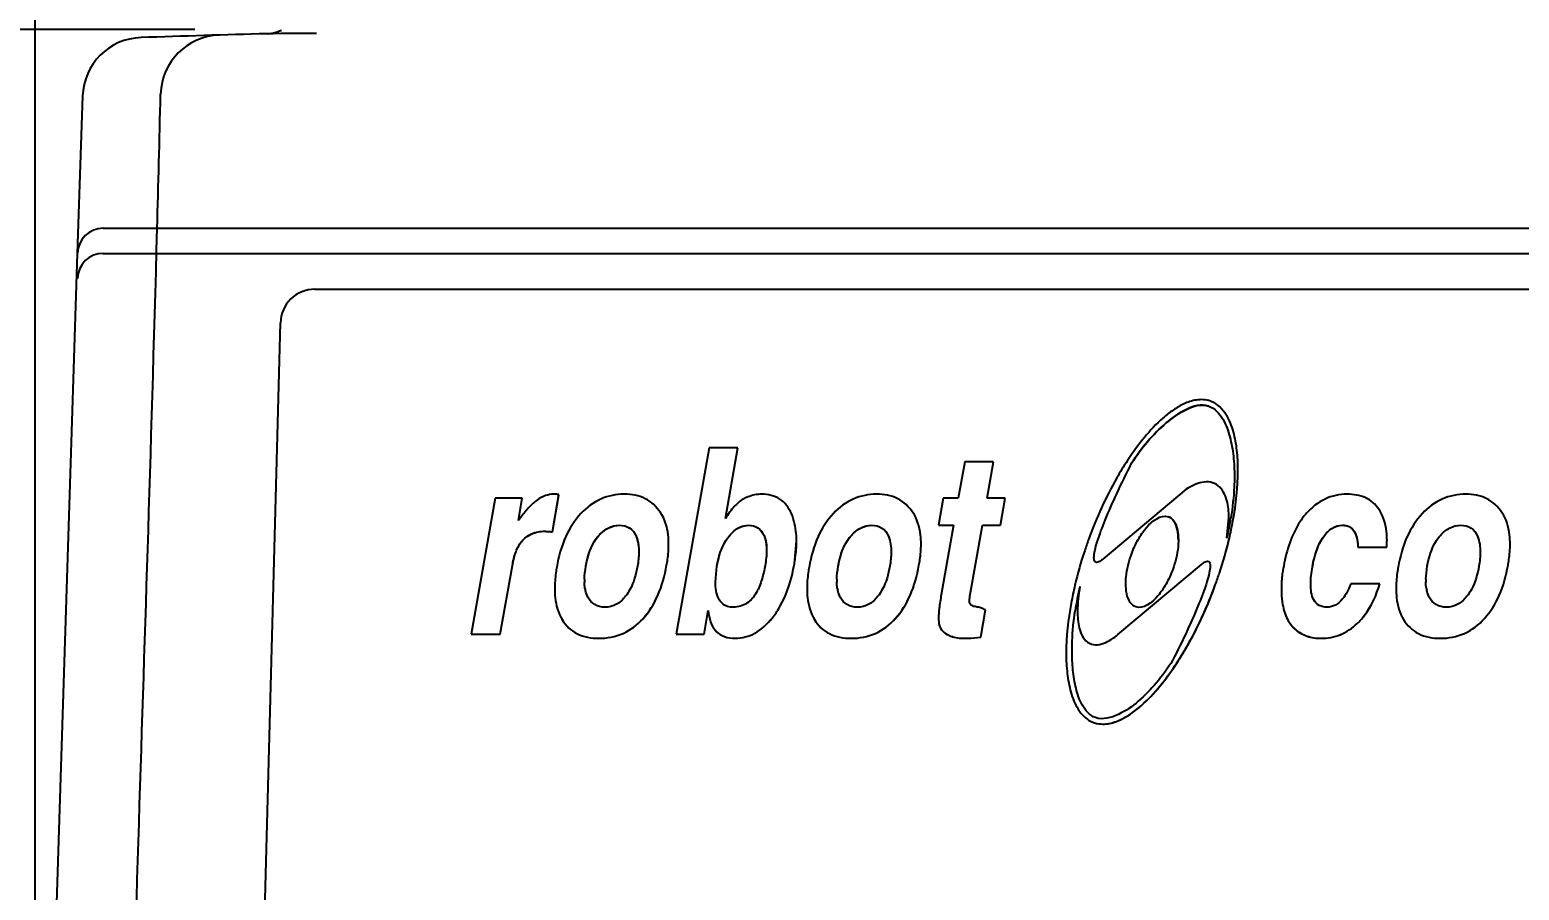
# Model space of a CAD drawing. Extents: x 230 to 4050, y 0 to 2754.
# Drawn here: x 1390.7 to 1563.2, y 1094 to 1193.6 of the extents above; entities that cross this region are included whole.
import ezdxf

# ---------------------------------------------------------------- set-up
doc = ezdxf.new("R2010")
doc.units = 0
doc.header["$LTSCALE"] = 2
doc.layers.get('0').update_dxf_attribs({"linetype": 'CONTINUOUS'})
doc.layers.get('DEFPOINTS').update_dxf_attribs({"linetype": 'CONTINUOUS'})
doc.layers.add('SUNPOU', color=7, linetype='CONTINUOUS')
doc.styles.get("Standard").update_dxf_attribs({"font": 'romans.shx', "bigfont": 'extfont.shx'})
doc.dimstyles.get("Standard").update_dxf_attribs({"dimscale": 10, "dimtxt": 2, "dimasz": 3, "dimexe": 1, "dimexo": 1, "dimgap": 0.6, "dimtad": 3, "dimdec": 0, "dimzin": 0, "dimdsep": 46, "dimtxsty": 'STANDARD', "dimblk1": 'OPEN', "dimblk2": 'OPEN', "dimsah": 1, "dimcen": 1.5, "dimadec": 0, "dimazin": 0, "dimtfac": 1, "dimtdec": 0, "dimtmove": 0, "dimatfit": 0, "dimldrblk": 'DOTSMALL', "dimfxl": 1, "dimtvp": 1, "dimtolj": 1, "dimtzin": 0, "dimarcsym": 0})

# ---------------------------------------------------------------- blocks, each defined once
blk = doc.blocks.new('_OPEN')
at = {"color": 0, "linetype": 'ByBlock'}
for p, q in [((-1, 0.1667), (0, 0)), ((0, 0), (-1, -0.1667)), ((0, 0), (-1, 0))]:
    blk.add_line(p, q, dxfattribs=at)
blk = doc.blocks.new('*D6')
at = {"layer": 'DEFPOINTS', "color": 0}
for p in [(1254.2, 1193.66), (1419.78, 1193.66), (1399.08, 824.16)]:
    blk.add_point(p, dxfattribs=at)
at = {"layer": 'SUNPOU', "color": 0, "lineweight": -2}
for p, q in [((1409.78, 1193.66), (1244.2, 1193.66)), ((1254.2, 854.16), (1254.2, 1163.66)), ((1389.08, 824.16), (1244.2, 824.16))]:
    blk.add_line(p, q, dxfattribs=at)
at = {"layer": 'SUNPOU', "color": 0, "lineweight": -2, "xscale": 30, "yscale": 30, "zscale": 30}
for p, rotation in [((1254.2, 1193.66), 90), ((1254.2, 824.16), 270)]:
    blk.add_blockref('_OPEN', p, dxfattribs=dict(at, rotation=rotation))
at = {"layer": 'SUNPOU', "color": 0, "insert": (1238.2, 1008.91), "char_height": 20, "attachment_point": 5, "rotation": 90}
blk.add_mtext('\\A1;370', dxfattribs=at)
blk = doc.blocks.new('_DotSmall')
at = {"color": 0, "linetype": 'ByBlock', "const_width": 0.5}
blk.add_lwpolyline([(-0.0625, 0, 1), (0.0625, 0, 1)], format="xyb", close=True, dxfattribs=at)
blk = doc.blocks.new('*D8')
at = {"layer": 'DEFPOINTS', "color": 0}
for p in [(1811.06, 1802.41), (1811.06, 1598.11), (1391.29, 1014.16)]:
    blk.add_point(p, dxfattribs=at)
at = {"layer": 'SUNPOU', "color": 0, "linetype": 'ByBlock', "lineweight": -2}
for p, q in [((1391.29, 1024.16), (1391.29, 1812.41)), ((1811.06, 1608.11), (1811.06, 1812.41)), ((1421.29, 1802.41), (1781.06, 1802.41))]:
    blk.add_line(p, q, dxfattribs=at)
at = {"layer": 'SUNPOU', "color": 0, "lineweight": -2, "xscale": 30, "yscale": 30, "zscale": 30, "rotation": 180}
blk.add_blockref('_OPEN', (1391.29, 1802.41), dxfattribs=at)
at = {"layer": 'SUNPOU', "color": 0, "lineweight": -2, "xscale": 30, "yscale": 30, "zscale": 30}
blk.add_blockref('_OPEN', (1811.06, 1802.41), dxfattribs=at)
at = {"layer": 'SUNPOU', "color": 0, "insert": (1601.17, 1818.41), "char_height": 20, "attachment_point": 5}
blk.add_mtext('\\A1;420', dxfattribs=at)
blk = doc.blocks.new('*D16')
at = {"layer": 'DEFPOINTS', "color": 0}
for p in [(1761.29, 1752.41), (1761.29, 1075.36), (1391.29, 1014.16)]:
    blk.add_point(p, dxfattribs=at)
at = {"layer": 'SUNPOU', "color": 0, "linetype": 'ByBlock', "lineweight": -2}
for p, q in [((1391.29, 1024.16), (1391.29, 1762.41)), ((1761.29, 1085.36), (1761.29, 1762.41)), ((1421.29, 1752.41), (1731.29, 1752.41))]:
    blk.add_line(p, q, dxfattribs=at)
at = {"layer": 'SUNPOU', "color": 0, "lineweight": -2, "xscale": 30, "yscale": 30, "zscale": 30, "rotation": 180}
blk.add_blockref('_OPEN', (1391.29, 1752.41), dxfattribs=at)
at = {"layer": 'SUNPOU', "color": 0, "lineweight": -2, "xscale": 30, "yscale": 30, "zscale": 30}
blk.add_blockref('_OPEN', (1761.29, 1752.41), dxfattribs=at)
at = {"layer": 'SUNPOU', "color": 0, "insert": (1576.29, 1768.41), "char_height": 20, "attachment_point": 5}
blk.add_mtext('\\A1;370', dxfattribs=at)
blk = doc.blocks.new('*D18')
at = {"layer": 'DEFPOINTS', "color": 0}
for p in [(1523.58, 1499.66), (1204.2, 824.16), (1399.08, 824.16)]:
    blk.add_point(p, dxfattribs=at)
at = {"layer": 'SUNPOU', "color": 0, "linetype": 'ByBlock', "lineweight": -2}
for p, q in [((1513.58, 1499.66), (1194.2, 1499.66)), ((1204.2, 1469.66), (1204.2, 854.16)), ((1389.08, 824.16), (1194.2, 824.16))]:
    blk.add_line(p, q, dxfattribs=at)
at = {"layer": 'SUNPOU', "color": 0, "lineweight": -2, "xscale": 30, "yscale": 30, "zscale": 30}
for p, rotation in [((1204.2, 1499.66), 90), ((1204.2, 824.16), 270)]:
    blk.add_blockref('_OPEN', p, dxfattribs=dict(at, rotation=rotation))
at = {"layer": 'SUNPOU', "color": 0, "insert": (1188.2, 1161.91), "char_height": 20, "attachment_point": 5, "rotation": 90}
blk.add_mtext('\\A1;676', dxfattribs=at)

msp = doc.modelspace()

# ---------------------------------------------------------------- linework, layer by layer
at = {"color": 2}
for p, q in [((1418.14, 1193.18), (1418.16, 1193.18)), ((1418.78, 1193.18), (1418.14, 1193.18)), ((1418.85, 1193.18), (1418.78, 1193.18)), ((1419.78, 1193.19), (1418.85, 1193.18)), ((1420.69, 1193.19), (1419.78, 1193.19)), ((1422.96, 1193.19), (1420.69, 1193.19)), ((1423.86, 1193.2), (1422.96, 1193.19)), ((1396.17, 1167.75), (1396.78, 1185.98)), ((1399.17, 1170.66), (1646.74, 1170.66)), ((1391.29, 1014.16), (1396.17, 1167.75)), ((1399.17, 1167.75), (1646.74, 1167.75)), ((1423.69, 1163.6), (1623.46, 1163.6)), ((1416.18, 1027.27), (1419.69, 1159.71)), ((1527.23, 1150.06), (1527.23, 1150.06)), ((1469.34, 1145.23), (1465.53, 1123.64)), ((1472.69, 1145.23), (1469.34, 1145.23)), ((1471.25, 1137.05), (1472.69, 1145.23)), ((1472.69, 1145.23), (1472.69, 1145.23)), ((1498.96, 1143.63), (1498.21, 1139.4)), ((1502.31, 1143.63), (1498.96, 1143.63)), ((1501.57, 1139.4), (1502.31, 1143.63)), ((1502.31, 1143.63), (1502.31, 1143.63)), ((1518.29, 1143.44), (1518.29, 1143.44)), ((1530.61, 1142.64), (1530.61, 1142.65)), ((1444.58, 1139.4), (1441.8, 1123.64)), ((1447.71, 1139.4), (1444.58, 1139.4)), ((1447.25, 1136.8), (1447.71, 1139.4)), ((1447.71, 1139.39), (1447.71, 1139.4)), ((1451.19, 1135.51), (1451.95, 1139.82)), ((1451.19, 1135.51), (1451.94, 1139.76)), ((1451.95, 1139.82), (1451.95, 1139.82)), ((1496.46, 1139.4), (1495.91, 1136.26)), ((1498.21, 1139.4), (1496.46, 1139.4)), ((1503.65, 1139.4), (1501.57, 1139.4)), ((1503.1, 1136.26), (1503.65, 1139.4)), ((1503.1, 1136.26), (1503.65, 1139.39)), ((1503.65, 1139.39), (1503.65, 1139.4)), ((1524.61, 1140.43), (1514.96, 1132.34)), ((1447.58, 1137.24), (1447.25, 1136.8)), ((1522.56, 1137.24), (1522.56, 1137.24)), ((1529.33, 1134.78), (1529.56, 1137.17)), ((1529.55, 1137.17), (1529.55, 1137.17)), ((1450.31, 1135.57), (1450.31, 1135.57)), ((1451.19, 1135.51), (1451.19, 1135.51)), ((1458.97, 1136.27), (1458.97, 1136.27)), ((1472.01, 1135.39), (1472.01, 1135.39)), ((1473.94, 1136.27), (1473.94, 1136.27)), ((1488.21, 1136.27), (1488.21, 1136.27)), ((1495.91, 1136.26), (1497.66, 1136.26)), ((1495.91, 1136.26), (1495.91, 1136.26)), ((1497.66, 1136.26), (1496.24, 1128.21)), ((1499.6, 1128.24), (1501.01, 1136.26)), ((1499.6, 1128.24), (1501.01, 1136.26)), ((1501.01, 1136.26), (1503.1, 1136.26)), ((1501.01, 1136.26), (1503.1, 1136.26)), ((1501.01, 1136.26), (1501.01, 1136.26)), ((1503.1, 1136.26), (1503.1, 1136.26)), ((1542.72, 1136.27), (1542.72, 1136.27)), ((1556.45, 1136.27), (1556.45, 1136.27)), ((1447.61, 1134.36), (1447.61, 1134.37)), ((1456.59, 1135.1), (1456.59, 1135.1)), ((1460.88, 1135), (1460.88, 1135)), ((1464.66, 1134.09), (1464.66, 1134.09)), ((1475.71, 1135.07), (1475.71, 1135.07)), ((1479.23, 1131.79), (1479.48, 1134.41)), ((1479.48, 1134.41), (1479.48, 1134.41)), ((1485.83, 1135.1), (1485.83, 1135.1)), ((1490.12, 1135), (1490.12, 1135)), ((1493.9, 1134.09), (1493.9, 1134.09)), ((1529.33, 1134.78), (1529.33, 1134.78)), ((1540.55, 1134.97), (1540.55, 1134.97)), ((1544.5, 1133.74), (1547.86, 1133.74)), ((1544.5, 1133.73), (1544.5, 1133.74)), ((1544.5, 1133.73), (1547.86, 1133.73)), ((1547.86, 1133.74), (1547.87, 1134.46)), ((1547.86, 1133.73), (1547.86, 1133.74)), ((1547.88, 1134.46), (1547.88, 1134.46)), ((1554.07, 1135.1), (1554.07, 1135.1)), ((1558.36, 1135), (1558.36, 1135)), ((1562.14, 1134.09), (1562.14, 1134.09)), ((1518.27, 1132.9), (1518.27, 1132.9)), ((1445.15, 1123.64), (1446.56, 1131.6)), ((1445.15, 1123.64), (1446.56, 1131.59)), ((1446.56, 1131.59), (1446.56, 1131.6)), ((1455.07, 1131.54), (1455.07, 1131.54)), ((1464.43, 1131.64), (1464.43, 1131.64)), ((1470.07, 1129.67), (1470.25, 1131.52)), ((1470.25, 1131.52), (1470.25, 1131.52)), ((1479.23, 1131.79), (1479.23, 1131.79)), ((1484.31, 1131.54), (1484.31, 1131.54)), ((1493.66, 1131.64), (1493.66, 1131.64)), ((1516.71, 1123.63), (1526.37, 1131.73)), ((1516.71, 1123.63), (1526.37, 1131.72)), ((1526.37, 1131.72), (1526.37, 1131.73)), ((1539.24, 1131.45), (1539.24, 1131.45)), ((1552.55, 1131.54), (1552.55, 1131.54)), ((1561.9, 1131.64), (1561.9, 1131.64)), ((1451.46, 1128.92), (1451.46, 1128.92)), ((1480.69, 1128.92), (1480.69, 1128.92)), ((1512.3, 1129.17), (1512.3, 1129.17)), ((1527.99, 1129.36), (1527.99, 1129.36)), ((1535.64, 1128.92), (1535.64, 1128.92)), ((1547.04, 1129.49), (1543.68, 1129.49)), ((1547.04, 1129.48), (1547.04, 1129.49)), ((1548.93, 1128.92), (1548.93, 1128.92)), ((1499.6, 1128.24), (1499.6, 1128.24)), ((1535.79, 1127.08), (1535.79, 1127.08)), ((1452.32, 1125.33), (1452.32, 1125.34)), ((1461.69, 1125.45), (1461.69, 1125.46)), ((1468.77, 1123.64), (1469.25, 1126.38)), ((1468.77, 1123.64), (1469.25, 1126.38)), ((1469.25, 1126.38), (1469.25, 1126.38)), ((1476.64, 1125.51), (1476.64, 1125.52)), ((1481.56, 1125.33), (1481.56, 1125.34)), ((1490.92, 1125.45), (1490.92, 1125.46)), ((1495.92, 1125.48), (1495.96, 1124.93)), ((1495.92, 1125.48), (1495.92, 1125.48)), ((1500.82, 1123.32), (1501.37, 1126.47)), ((1500.82, 1123.31), (1501.37, 1126.46)), ((1501.37, 1126.46), (1501.37, 1126.47)), ((1512.03, 1126.32), (1512.03, 1126.31)), ((1549.8, 1125.33), (1549.8, 1125.34)), ((1559.16, 1125.45), (1559.16, 1125.46)), ((1441.8, 1123.64), (1441.8, 1123.64)), ((1441.8, 1123.64), (1445.15, 1123.64)), ((1441.8, 1123.64), (1445.15, 1123.64)), ((1445.15, 1123.64), (1445.15, 1123.64)), ((1465.53, 1123.64), (1468.77, 1123.64)), ((1465.53, 1123.64), (1468.77, 1123.64)), ((1465.53, 1123.64), (1465.53, 1123.64)), ((1468.77, 1123.64), (1468.77, 1123.64)), ((1495.96, 1124.92), (1495.96, 1124.93)), ((1496.93, 1123.62), (1496.93, 1123.62)), ((1500.82, 1123.31), (1500.82, 1123.32)), ((1516.71, 1123.63), (1516.71, 1123.63)), ((1537.3, 1124.16), (1537.3, 1124.17)), ((1544.42, 1124.88), (1544.42, 1124.88)), ((1456.57, 1123.18), (1456.57, 1123.18)), ((1472.38, 1123.18), (1472.38, 1123.18)), ((1485.8, 1123.18), (1485.8, 1123.18)), ((1498.88, 1123.18), (1498.88, 1123.18)), ((1540.24, 1123.18), (1540.24, 1123.18)), ((1554.04, 1123.18), (1554.04, 1123.18)), ((1510.72, 1121.41), (1510.72, 1121.41)), ((1513.89, 1113.43), (1513.89, 1113.43))]:
    msp.add_line(p, q, dxfattribs=at)
msp.add_lwpolyline([(1418.89, 1193.27), (1419.44, 1193.44), (1419.81, 1193.61)], dxfattribs=at)
for centre, radius, start, end in [((1403.77, 1185.74), 7, 91.8525, 178.0855), ((1513.75, -2214.55), 3409.07, 91.60712, 91.8525), ((1412.81, 1186.02), 7, 91.7003, 178.5963), ((1418.02, 1197.2), 4.02, 271.6551, 286.6648), ((1418.03, 1197.18), 4, 286.6977, 289.452), ((1418.02, 1197.19), 4.01, 289.4569, 296.4711), ((1399.17, 1167.66), 3, 90, 178.2), ((1399.17, 1164.75), 3, 90, 178.2), ((1423.69, 1159.6), 4, 89.9864, 178.4853), ((1526.37, 1147.69), 3.12, 68.3882, 70.0132), ((1497.49, 1142.39), 32.74, 346.5597, 350.7319), ((1462.42, 1129.81), 7.52, 178.4448, 179.9237), ((1461.66, 1129.81), 6.75, 179.9289, 180.9536), ((1458.89, 1129.6), 3.98, 189.4201, 192.8074), ((1491.66, 1129.81), 7.52, 178.4448, 179.9237), ((1490.89, 1129.81), 6.75, 179.9289, 180.9536), ((1488.13, 1129.6), 3.98, 189.42, 192.8074), ((1545.81, 1121.16), 34.45, 166.5502, 171.3239), ((1559.9, 1129.81), 7.52, 178.4448, 179.9237), ((1559.13, 1129.81), 6.75, 179.9289, 180.9536), ((1556.37, 1129.6), 3.98, 189.42, 192.8074), ((1514.96, 1116.37), 3.12, 248.4492, 250.0129)]:
    msp.add_arc(centre, radius, start, end, dxfattribs=at)
for points, knots in [([(1401.08, 1014.16), (1402.52, 1088.01), (1403.96, 1116.06), (1405.41, 1170.66), (1405.54, 1175.64), (1405.68, 1180.81), (1405.81, 1186.2)], [0, 0, 0, 0, 1, 1, 1, 1.091109, 1.091109, 1.091109, 1.091109]), ([(1527.44, 1150.63), (1526.91, 1150.82), (1525.81, 1150.88), (1524.35, 1150.37), (1523.07, 1149.62), (1521.49, 1148.36), (1519.67, 1146.42), (1518.41, 1144.68), (1517.81, 1143.76)], [0, 0, 0, 0, 0.133674, 0.250771, 0.367255, 0.486372, 0.73528, 1, 1, 1, 1]), ([(1518.29, 1143.44), (1519.39, 1145.17), (1521.36, 1147.52), (1524.42, 1149.74), (1526.39, 1150.37), (1527.23, 1150.06)], [0, 0, 0, 0, 0.531053, 0.767933, 1, 1, 1, 1]), ([(1527.23, 1150.06), (1526.39, 1150.37), (1524.42, 1149.74), (1521.36, 1147.52), (1519.39, 1145.17), (1518.29, 1143.44)], [0, 0, 0, 0, 0.232067, 0.468947, 1, 1, 1, 1]), ([(1527.23, 1150.06), (1527.94, 1149.81), (1529.01, 1148.58), (1529.74, 1146.48), (1530.13, 1144.23), (1530.2, 1142.68), (1530.2, 1141.89)], [0, 0, 0, 0, 0.249819, 0.488471, 0.737791, 1, 1, 1, 1]), ([(1530.61, 1142.65), (1530.61, 1143.41), (1530.55, 1144.91), (1530.16, 1147.09), (1529.37, 1149.17), (1528.24, 1150.31), (1527.52, 1150.6)], [0, 0, 0, 0, 0.256743, 0.502415, 0.740654, 1, 1, 1, 1]), ([(1517.81, 1143.76), (1517.37, 1143.1), (1515.62, 1140.22), (1514.22, 1137.13), (1513.34, 1134.7)], [0, 0, 0, 0, 0.233834, 1, 1, 1, 1]), ([(1513.93, 1132.5), (1513.93, 1132.78), (1514.04, 1133.4), (1514.45, 1134.87), (1515.29, 1137.07), (1516.63, 1140.1), (1517.7, 1142.27), (1518.29, 1143.44)], [0, 0, 0, 0, 0.069614, 0.159635, 0.386954, 0.66746, 1, 1, 1, 1]), ([(1529.6, 1134.71), (1529.76, 1135.4), (1530.31, 1138.01), (1530.61, 1140.68), (1530.61, 1142.65)], [0, 0, 0, 0, 0.263787, 1, 1, 1, 1]), ([(1529.55, 1137.17), (1529.56, 1137.83), (1529.45, 1139.14), (1528.69, 1140.75), (1527.44, 1141.33), (1526.42, 1141.28), (1525.47, 1140.95), (1524.89, 1140.61), (1524.61, 1140.43)], [0, 0, 0, 0, 0.25076, 0.498498, 0.623311, 0.748582, 0.874298, 1, 1, 1, 1]), ([(1530.2, 1141.89), (1530.2, 1141.5), (1530.16, 1139.91), (1529.99, 1138.32), (1529.8, 1137.12)], [0, 0, 0, 0, 0.240601, 1, 1, 1, 1]), ([(1451.35, 1139.86), (1451.02, 1139.86), (1450.34, 1139.74), (1449.38, 1139.2), (1448.44, 1138.34), (1447.87, 1137.64), (1447.58, 1137.24)], [0, 0, 0, 0, 0.203288, 0.427411, 0.689741, 1, 1, 1, 1]), ([(1451.95, 1139.82), (1451.89, 1139.83), (1451.69, 1139.85), (1451.49, 1139.86), (1451.35, 1139.86)], [0, 0, 0, 0, 0.30952, 1, 1, 1, 1]), ([(1459.52, 1139.86), (1458.6, 1139.86), (1456.69, 1139.49), (1455.15, 1138.32), (1454.5, 1137.63)], [0, 0, 0, 0, 0.49275, 1, 1, 1, 1]), ([(1463.71, 1137.75), (1463.27, 1138.41), (1462.03, 1139.58), (1460.35, 1139.86), (1459.52, 1139.86)], [0, 0, 0, 0, 0.486895, 1, 1, 1, 1]), ([(1473.3, 1139.3), (1472.91, 1139.08), (1472.13, 1138.39), (1471.55, 1137.54), (1471.25, 1137.05)], [0, 0, 0, 0, 0.43539, 1, 1, 1, 1]), ([(1475.44, 1139.86), (1474.89, 1139.86), (1474.13, 1139.71), (1473.47, 1139.39), (1473.3, 1139.3)], [0, 0, 0, 0, 0.743596, 1, 1, 1, 1]), ([(1478.88, 1137.62), (1478.6, 1138.28), (1477.68, 1139.54), (1476.16, 1139.86), (1475.44, 1139.86)], [0, 0, 0, 0, 0.49885, 1, 1, 1, 1]), ([(1488.76, 1139.86), (1487.83, 1139.86), (1485.93, 1139.49), (1484.39, 1138.32), (1483.74, 1137.63)], [0, 0, 0, 0, 0.49275, 1, 1, 1, 1]), ([(1492.95, 1137.75), (1492.51, 1138.41), (1491.26, 1139.58), (1489.59, 1139.86), (1488.76, 1139.86)], [0, 0, 0, 0, 0.486895, 1, 1, 1, 1]), ([(1543.25, 1139.86), (1542.38, 1139.86), (1540.57, 1139.49), (1539.14, 1138.33), (1538.54, 1137.65)], [0, 0, 0, 0, 0.48993, 1, 1, 1, 1]), ([(1546.89, 1138.18), (1546.52, 1138.71), (1545.41, 1139.66), (1543.98, 1139.86), (1543.25, 1139.86)], [0, 0, 0, 0, 0.469416, 1, 1, 1, 1]), ([(1557, 1139.86), (1556.07, 1139.86), (1554.17, 1139.49), (1552.63, 1138.32), (1551.98, 1137.63)], [0, 0, 0, 0, 0.492751, 1, 1, 1, 1]), ([(1561.19, 1137.75), (1560.75, 1138.41), (1559.5, 1139.58), (1557.83, 1139.86), (1557, 1139.86)], [0, 0, 0, 0, 0.486895, 1, 1, 1, 1]), ([(1454.5, 1137.63), (1453.77, 1136.85), (1452.52, 1134.87), (1451.91, 1132.63), (1451.7, 1131.42)], [0, 0, 0, 0, 0.46501, 1, 1, 1, 1]), ([(1464.66, 1134.09), (1464.66, 1134.45), (1464.6, 1135.71), (1464.22, 1137), (1463.71, 1137.75)], [0, 0, 0, 0, 0.282054, 1, 1, 1, 1]), ([(1479.48, 1134.41), (1479.48, 1134.71), (1479.43, 1135.8), (1479.2, 1136.89), (1478.88, 1137.62)], [0, 0, 0, 0, 0.273577, 1, 1, 1, 1]), ([(1483.74, 1137.63), (1483.01, 1136.85), (1481.75, 1134.87), (1481.15, 1132.63), (1480.93, 1131.42)], [0, 0, 0, 0, 0.46501, 1, 1, 1, 1]), ([(1493.9, 1134.09), (1493.9, 1134.45), (1493.84, 1135.71), (1493.46, 1137), (1492.95, 1137.75)], [0, 0, 0, 0, 0.282054, 1, 1, 1, 1]), ([(1518.27, 1132.9), (1518.48, 1133.49), (1518.99, 1134.59), (1520.1, 1136.28), (1521.67, 1137.57), (1522.56, 1137.24)], [0, 0, 0, 0, 0.293303, 0.552514, 1, 1, 1, 1]), ([(1522.56, 1137.24), (1522.82, 1137.15), (1523.32, 1136.7), (1523.65, 1135.7), (1523.71, 1134.95), (1523.71, 1134.57)], [0, 0, 0, 0, 0.264643, 0.621736, 1, 1, 1, 1]), ([(1523.71, 1134.56), (1523.71, 1134.95), (1523.65, 1135.7), (1523.32, 1136.69), (1522.82, 1137.15), (1522.56, 1137.24)], [0, 0, 0, 0, 0.378272, 0.735365, 1, 1, 1, 1]), ([(1538.54, 1137.65), (1538.21, 1137.27), (1536.83, 1135.36), (1536.17, 1133.03), (1535.85, 1131.23)], [0, 0, 0, 0, 0.21784, 1, 1, 1, 1]), ([(1547.88, 1134.46), (1547.88, 1134.82), (1547.82, 1136.11), (1547.42, 1137.41), (1546.89, 1138.18)], [0, 0, 0, 0, 0.280037, 1, 1, 1, 1]), ([(1551.98, 1137.63), (1551.25, 1136.85), (1549.99, 1134.87), (1549.39, 1132.63), (1549.17, 1131.42)], [0, 0, 0, 0, 0.46501, 1, 1, 1, 1]), ([(1562.14, 1134.09), (1562.14, 1134.45), (1562.08, 1135.71), (1561.7, 1137), (1561.19, 1137.75)], [0, 0, 0, 0, 0.282054, 1, 1, 1, 1]), ([(1447.61, 1134.36), (1447.92, 1134.74), (1448.75, 1135.39), (1449.79, 1135.57), (1450.31, 1135.57)], [0, 0, 0, 0, 0.485757, 1, 1, 1, 1]), ([(1447.61, 1134.37), (1447.93, 1134.76), (1448.77, 1135.4), (1449.8, 1135.57), (1450.31, 1135.57)], [0, 0, 0, 0, 0.499369, 1, 1, 1, 1]), ([(1450.31, 1135.57), (1450.37, 1135.57), (1450.67, 1135.56), (1450.96, 1135.53), (1451.19, 1135.51)], [0, 0, 0, 0, 0.218395, 1, 1, 1, 1]), ([(1456.59, 1135.1), (1456.9, 1135.43), (1457.61, 1136.03), (1458.52, 1136.27), (1458.97, 1136.27)], [0, 0, 0, 0, 0.501153, 1, 1, 1, 1]), ([(1456.59, 1135.1), (1456.92, 1135.45), (1457.63, 1136.04), (1458.55, 1136.27), (1458.97, 1136.27)], [0, 0, 0, 0, 0.530372, 1, 1, 1, 1]), ([(1458.97, 1136.27), (1459.37, 1136.27), (1460.22, 1136.08), (1460.72, 1135.37), (1460.88, 1135)], [0, 0, 0, 0, 0.499787, 1, 1, 1, 1]), ([(1458.97, 1136.27), (1459.37, 1136.27), (1460.22, 1136.08), (1460.72, 1135.37), (1460.88, 1135)], [0, 0, 0, 0, 0.496274, 1, 1, 1, 1]), ([(1470.25, 1131.52), (1470.44, 1132.58), (1470.86, 1134.01), (1471.76, 1135.14), (1472.01, 1135.39)], [0, 0, 0, 0, 0.749014, 1, 1, 1, 1]), ([(1470.25, 1131.52), (1470.32, 1131.93), (1470.63, 1133.32), (1471.29, 1134.68), (1472.01, 1135.39)], [0, 0, 0, 0, 0.288901, 1, 1, 1, 1]), ([(1472.01, 1135.39), (1472.27, 1135.65), (1472.85, 1136.1), (1473.58, 1136.27), (1473.94, 1136.27)], [0, 0, 0, 0, 0.5009, 1, 1, 1, 1]), ([(1472.01, 1135.39), (1472.28, 1135.66), (1472.87, 1136.11), (1473.6, 1136.27), (1473.94, 1136.27)], [0, 0, 0, 0, 0.526542, 1, 1, 1, 1]), ([(1473.94, 1136.27), (1474.31, 1136.27), (1475.1, 1136.07), (1475.56, 1135.41), (1475.71, 1135.07)], [0, 0, 0, 0, 0.499223, 1, 1, 1, 1]), ([(1473.94, 1136.27), (1474.31, 1136.27), (1475.09, 1136.07), (1475.56, 1135.42), (1475.71, 1135.07)], [0, 0, 0, 0, 0.490914, 1, 1, 1, 1]), ([(1485.83, 1135.1), (1486.14, 1135.43), (1486.84, 1136.03), (1487.75, 1136.27), (1488.21, 1136.27)], [0, 0, 0, 0, 0.501153, 1, 1, 1, 1]), ([(1485.83, 1135.1), (1486.15, 1135.45), (1486.87, 1136.04), (1487.78, 1136.27), (1488.21, 1136.27)], [0, 0, 0, 0, 0.530372, 1, 1, 1, 1]), ([(1488.21, 1136.27), (1488.61, 1136.27), (1489.46, 1136.08), (1489.96, 1135.37), (1490.12, 1135)], [0, 0, 0, 0, 0.499787, 1, 1, 1, 1]), ([(1540.55, 1134.97), (1540.83, 1135.35), (1541.44, 1136.01), (1542.32, 1136.27), (1542.72, 1136.27)], [0, 0, 0, 0, 0.538423, 1, 1, 1, 1]), ([(1540.55, 1134.97), (1540.81, 1135.32), (1541.41, 1135.98), (1542.29, 1136.27), (1542.72, 1136.27)], [0, 0, 0, 0, 0.501948, 1, 1, 1, 1]), ([(1542.72, 1136.27), (1542.98, 1136.27), (1543.5, 1136.19), (1544.12, 1135.63), (1544.44, 1134.77), (1544.49, 1134.11), (1544.5, 1133.73)], [0, 0, 0, 0, 0.223904, 0.432862, 0.680179, 1, 1, 1, 1]), ([(1542.72, 1136.27), (1543.01, 1136.27), (1543.61, 1136.16), (1544.22, 1135.46), (1544.45, 1134.61), (1544.5, 1134.03), (1544.5, 1133.74)], [0, 0, 0, 0, 0.249453, 0.498187, 0.748971, 1, 1, 1, 1]), ([(1554.07, 1135.1), (1554.38, 1135.43), (1555.08, 1136.03), (1556, 1136.27), (1556.45, 1136.27)], [0, 0, 0, 0, 0.501153, 1, 1, 1, 1]), ([(1556.45, 1136.27), (1556.85, 1136.27), (1557.7, 1136.08), (1558.2, 1135.37), (1558.36, 1135)], [0, 0, 0, 0, 0.499786, 1, 1, 1, 1]), ([(1446.56, 1131.6), (1446.64, 1132.09), (1446.87, 1133.06), (1447.29, 1133.98), (1447.61, 1134.37)], [0, 0, 0, 0, 0.500813, 1, 1, 1, 1]), ([(1446.56, 1131.59), (1446.65, 1132.15), (1446.88, 1133.12), (1447.34, 1134.03), (1447.61, 1134.36)], [0, 0, 0, 0, 0.567405, 1, 1, 1, 1]), ([(1455.07, 1131.54), (1455.24, 1132.5), (1455.6, 1133.8), (1456.37, 1134.86), (1456.59, 1135.1)], [0, 0, 0, 0, 0.749214, 1, 1, 1, 1]), ([(1455.07, 1131.54), (1455.14, 1131.91), (1455.42, 1133.17), (1455.97, 1134.43), (1456.59, 1135.1)], [0, 0, 0, 0, 0.292672, 1, 1, 1, 1]), ([(1460.88, 1135), (1460.94, 1134.87), (1461.15, 1134.27), (1461.21, 1133.64), (1461.21, 1133.15)], [0, 0, 0, 0, 0.225779, 1, 1, 1, 1]), ([(1464.43, 1131.64), (1464.47, 1131.86), (1464.6, 1132.67), (1464.66, 1133.49), (1464.66, 1134.09)], [0, 0, 0, 0, 0.267812, 1, 1, 1, 1]), ([(1475.71, 1135.07), (1475.76, 1134.95), (1475.96, 1134.41), (1476.01, 1133.82), (1476.01, 1133.37)], [0, 0, 0, 0, 0.220553, 1, 1, 1, 1]), ([(1479.23, 1131.79), (1479.27, 1132.02), (1479.4, 1132.88), (1479.48, 1133.76), (1479.48, 1134.41)], [0, 0, 0, 0, 0.26729, 1, 1, 1, 1]), ([(1484.31, 1131.54), (1484.48, 1132.5), (1484.84, 1133.8), (1485.61, 1134.86), (1485.83, 1135.1)], [0, 0, 0, 0, 0.749214, 1, 1, 1, 1]), ([(1484.31, 1131.54), (1484.37, 1131.91), (1484.65, 1133.17), (1485.2, 1134.43), (1485.83, 1135.1)], [0, 0, 0, 0, 0.292673, 1, 1, 1, 1]), ([(1493.66, 1131.64), (1493.7, 1131.86), (1493.83, 1132.67), (1493.9, 1133.49), (1493.9, 1134.09)], [0, 0, 0, 0, 0.267812, 1, 1, 1, 1]), ([(1513.34, 1134.7), (1513.17, 1134.24), (1512.55, 1132.47), (1512.04, 1130.66), (1511.72, 1129.31)], [0, 0, 0, 0, 0.260286, 1, 1, 1, 1]), ([(1523.71, 1134.57), (1523.71, 1134.3), (1523.65, 1133.14), (1523.37, 1132), (1523.06, 1131.16)], [0, 0, 0, 0, 0.228814, 1, 1, 1, 1]), ([(1527.99, 1129.36), (1528.16, 1129.82), (1528.77, 1131.58), (1529.29, 1133.38), (1529.6, 1134.72)], [0, 0, 0, 0, 0.26024, 1, 1, 1, 1]), ([(1527.99, 1129.36), (1528.16, 1129.82), (1528.77, 1131.58), (1529.28, 1133.37), (1529.6, 1134.71)], [0, 0, 0, 0, 0.260215, 1, 1, 1, 1]), ([(1539.24, 1131.45), (1539.3, 1131.8), (1539.56, 1133.03), (1540.03, 1134.24), (1540.55, 1134.97)], [0, 0, 0, 0, 0.285642, 1, 1, 1, 1]), ([(1539.24, 1131.45), (1539.41, 1132.38), (1539.73, 1133.62), (1540.37, 1134.71), (1540.55, 1134.97)], [0, 0, 0, 0, 0.749486, 1, 1, 1, 1]), ([(1552.55, 1131.54), (1552.72, 1132.5), (1553.08, 1133.8), (1553.85, 1134.86), (1554.07, 1135.1)], [0, 0, 0, 0, 0.749214, 1, 1, 1, 1]), ([(1561.9, 1131.64), (1561.94, 1131.86), (1562.07, 1132.67), (1562.14, 1133.49), (1562.14, 1134.09)], [0, 0, 0, 0, 0.267812, 1, 1, 1, 1]), ([(1514.96, 1132.34), (1514.85, 1132.25), (1514.67, 1132.11), (1514.39, 1131.96), (1514.09, 1131.94), (1513.94, 1132.21), (1513.93, 1132.39), (1513.93, 1132.5)], [0, 0, 0, 0, 0.282409, 0.450215, 0.634181, 0.79037, 1, 1, 1, 1]), ([(1517.62, 1129.5), (1517.62, 1129.76), (1517.68, 1130.92), (1517.96, 1132.06), (1518.27, 1132.9)], [0, 0, 0, 0, 0.228814, 1, 1, 1, 1]), ([(1526.37, 1131.73), (1526.48, 1131.82), (1526.66, 1131.96), (1526.94, 1132.11), (1527.24, 1132.13), (1527.39, 1131.85), (1527.39, 1131.67), (1527.39, 1131.56)], [0, 0, 0, 0, 0.282409, 0.450215, 0.634181, 0.79037, 1, 1, 1, 1]), ([(1451.7, 1131.42), (1451.66, 1131.2), (1451.53, 1130.37), (1451.46, 1129.53), (1451.46, 1128.92)], [0, 0, 0, 0, 0.267902, 1, 1, 1, 1]), ([(1461.05, 1131.52), (1460.89, 1130.59), (1460.54, 1129.35), (1459.86, 1128.28), (1459.67, 1128.04)], [0, 0, 0, 0, 0.749355, 1, 1, 1, 1]), ([(1461.69, 1125.46), (1462.4, 1126.25), (1463.62, 1128.22), (1464.22, 1130.44), (1464.43, 1131.64)], [0, 0, 0, 0, 0.466229, 1, 1, 1, 1]), ([(1461.69, 1125.45), (1462.4, 1126.24), (1463.62, 1128.22), (1464.22, 1130.44), (1464.43, 1131.64)], [0, 0, 0, 0, 0.466229, 1, 1, 1, 1]), ([(1475.84, 1131.61), (1475.74, 1131.07), (1475.5, 1129.99), (1474.9, 1128.45), (1473.84, 1127.11), (1472.7, 1126.78), (1472.16, 1126.78)], [0, 0, 0, 0, 0.251006, 0.501978, 0.751718, 1, 1, 1, 1]), ([(1476.64, 1125.52), (1476.96, 1125.91), (1478.25, 1127.8), (1478.92, 1130.05), (1479.23, 1131.79)], [0, 0, 0, 0, 0.225043, 1, 1, 1, 1]), ([(1476.64, 1125.51), (1476.96, 1125.91), (1478.25, 1127.8), (1478.92, 1130.05), (1479.23, 1131.79)], [0, 0, 0, 0, 0.225043, 1, 1, 1, 1]), ([(1480.93, 1131.42), (1480.89, 1131.2), (1480.76, 1130.37), (1480.69, 1129.53), (1480.69, 1128.92)], [0, 0, 0, 0, 0.267902, 1, 1, 1, 1]), ([(1490.29, 1131.52), (1490.12, 1130.59), (1489.78, 1129.35), (1489.09, 1128.28), (1488.9, 1128.04)], [0, 0, 0, 0, 0.749355, 1, 1, 1, 1]), ([(1490.92, 1125.46), (1491.63, 1126.25), (1492.85, 1128.22), (1493.45, 1130.44), (1493.66, 1131.64)], [0, 0, 0, 0, 0.466229, 1, 1, 1, 1]), ([(1490.92, 1125.45), (1491.63, 1126.24), (1492.85, 1128.22), (1493.45, 1130.44), (1493.66, 1131.64)], [0, 0, 0, 0, 0.466229, 1, 1, 1, 1]), ([(1523.06, 1131.16), (1522.85, 1130.57), (1522.34, 1129.48), (1521.23, 1127.78), (1519.66, 1126.49), (1518.77, 1126.82)], [0, 0, 0, 0, 0.293303, 0.552514, 1, 1, 1, 1]), ([(1527.39, 1131.56), (1527.39, 1131.29), (1527.29, 1130.66), (1526.88, 1129.19), (1526.04, 1126.99), (1524.7, 1123.96), (1523.63, 1121.79), (1523.04, 1120.62)], [0, 0, 0, 0, 0.069614, 0.159635, 0.386954, 0.66746, 1, 1, 1, 1]), ([(1535.85, 1131.23), (1535.81, 1131.04), (1535.69, 1130.27), (1535.64, 1129.5), (1535.64, 1128.92)], [0, 0, 0, 0, 0.257481, 1, 1, 1, 1]), ([(1549.17, 1131.42), (1549.13, 1131.2), (1549, 1130.37), (1548.93, 1129.53), (1548.93, 1128.92)], [0, 0, 0, 0, 0.267902, 1, 1, 1, 1]), ([(1558.53, 1131.52), (1558.37, 1130.59), (1558.02, 1129.35), (1557.33, 1128.28), (1557.14, 1128.04)], [0, 0, 0, 0, 0.749355, 1, 1, 1, 1]), ([(1559.16, 1125.46), (1559.87, 1126.25), (1561.09, 1128.22), (1561.69, 1130.44), (1561.9, 1131.64)], [0, 0, 0, 0, 0.466228, 1, 1, 1, 1]), ([(1451.46, 1128.92), (1451.46, 1128.57), (1451.51, 1127.34), (1451.86, 1126.09), (1452.32, 1125.33)], [0, 0, 0, 0, 0.280147, 1, 1, 1, 1]), ([(1451.46, 1128.92), (1451.46, 1128.57), (1451.51, 1127.34), (1451.86, 1126.1), (1452.32, 1125.34)], [0, 0, 0, 0, 0.280113, 1, 1, 1, 1]), ([(1470.86, 1127.23), (1470.7, 1127.38), (1470.17, 1128.09), (1470.07, 1129.02), (1470.07, 1129.67)], [0, 0, 0, 0, 0.251507, 1, 1, 1, 1]), ([(1480.69, 1128.92), (1480.69, 1128.57), (1480.75, 1127.34), (1481.09, 1126.1), (1481.56, 1125.34)], [0, 0, 0, 0, 0.280113, 1, 1, 1, 1]), ([(1480.69, 1128.92), (1480.69, 1128.57), (1480.75, 1127.34), (1481.09, 1126.09), (1481.56, 1125.33)], [0, 0, 0, 0, 0.280147, 1, 1, 1, 1]), ([(1511.72, 1129.31), (1511.56, 1128.63), (1511.02, 1126.03), (1510.71, 1123.37), (1510.71, 1121.41)], [0, 0, 0, 0, 0.263719, 1, 1, 1, 1]), ([(1513.89, 1113.43), (1514.34, 1113.27), (1515.27, 1113.18), (1516.54, 1113.51), (1517.65, 1114.06), (1519.03, 1115), (1520.62, 1116.48), (1522.34, 1118.55), (1523.94, 1120.89), (1525.98, 1124.44), (1527.26, 1127.34), (1527.99, 1129.36)], [0, 0, 0, 0, 0.063307, 0.118266, 0.172106, 0.226585, 0.339263, 0.457893, 0.582764, 0.714215, 1, 1, 1, 1]), ([(1518.77, 1126.82), (1518.51, 1126.91), (1518.01, 1127.37), (1517.68, 1128.36), (1517.62, 1129.11), (1517.62, 1129.5)], [0, 0, 0, 0, 0.264643, 0.621736, 1, 1, 1, 1]), ([(1523.52, 1120.29), (1523.95, 1120.95), (1525.71, 1123.84), (1527.11, 1126.93), (1527.99, 1129.36)], [0, 0, 0, 0, 0.233824, 1, 1, 1, 1]), ([(1535.64, 1128.92), (1535.64, 1128.76), (1535.65, 1128.15), (1535.71, 1127.53), (1535.79, 1127.08)], [0, 0, 0, 0, 0.254962, 1, 1, 1, 1]), ([(1535.64, 1128.92), (1535.64, 1128.76), (1535.65, 1128.15), (1535.71, 1127.53), (1535.79, 1127.08)], [0, 0, 0, 0, 0.25496, 1, 1, 1, 1]), ([(1540.94, 1126.78), (1540.63, 1126.78), (1539.99, 1126.88), (1539.32, 1127.59), (1539.08, 1128.5), (1539.04, 1129.11), (1539.04, 1129.42)], [0, 0, 0, 0, 0.249819, 0.498384, 0.749029, 1, 1, 1, 1]), ([(1543.68, 1129.49), (1543.56, 1129.17), (1543.29, 1128.54), (1542.74, 1127.67), (1541.97, 1126.96), (1541.28, 1126.78), (1540.94, 1126.78)], [0, 0, 0, 0, 0.250473, 0.501209, 0.751095, 1, 1, 1, 1]), ([(1544.42, 1124.88), (1544.72, 1125.17), (1545.91, 1126.5), (1546.66, 1128.18), (1547.04, 1129.49)], [0, 0, 0, 0, 0.233024, 1, 1, 1, 1]), ([(1544.42, 1124.88), (1544.72, 1125.16), (1545.91, 1126.49), (1546.66, 1128.17), (1547.04, 1129.48)], [0, 0, 0, 0, 0.233024, 1, 1, 1, 1]), ([(1548.93, 1128.92), (1548.93, 1128.57), (1548.99, 1127.34), (1549.33, 1126.1), (1549.8, 1125.34)], [0, 0, 0, 0, 0.280113, 1, 1, 1, 1]), ([(1457.26, 1126.78), (1456.86, 1126.78), (1456.04, 1126.96), (1455.49, 1127.6), (1455.3, 1127.95)], [0, 0, 0, 0, 0.49989, 1, 1, 1, 1]), ([(1459.67, 1128.04), (1459.38, 1127.67), (1458.68, 1127.01), (1457.73, 1126.78), (1457.26, 1126.78)], [0, 0, 0, 0, 0.500814, 1, 1, 1, 1]), ([(1472.16, 1126.78), (1471.93, 1126.78), (1471.46, 1126.83), (1471.03, 1127.07), (1470.86, 1127.23)], [0, 0, 0, 0, 0.500974, 1, 1, 1, 1]), ([(1486.49, 1126.78), (1486.1, 1126.78), (1485.27, 1126.96), (1484.72, 1127.6), (1484.53, 1127.95)], [0, 0, 0, 0, 0.49989, 1, 1, 1, 1]), ([(1488.9, 1128.04), (1488.61, 1127.67), (1487.91, 1127.01), (1486.96, 1126.78), (1486.49, 1126.78)], [0, 0, 0, 0, 0.500814, 1, 1, 1, 1]), ([(1496.24, 1128.21), (1496.15, 1127.69), (1496, 1126.78), (1495.92, 1125.87), (1495.92, 1125.48)], [0, 0, 0, 0, 0.580138, 1, 1, 1, 1]), ([(1500.54, 1126.77), (1500.36, 1126.8), (1500.04, 1126.86), (1499.66, 1127), (1499.58, 1127.16)], [0, 0, 0, 0, 0.505266, 1, 1, 1, 1]), ([(1501.37, 1126.47), (1501.29, 1126.51), (1501.02, 1126.63), (1500.74, 1126.75), (1500.54, 1126.77)], [0, 0, 0, 0, 0.318427, 1, 1, 1, 1]), ([(1535.79, 1127.08), (1535.89, 1126.49), (1536.21, 1125.41), (1536.9, 1124.49), (1537.3, 1124.16)], [0, 0, 0, 0, 0.534924, 1, 1, 1, 1]), ([(1535.79, 1127.08), (1535.89, 1126.5), (1536.21, 1125.41), (1536.9, 1124.5), (1537.3, 1124.17)], [0, 0, 0, 0, 0.534924, 1, 1, 1, 1]), ([(1554.74, 1126.78), (1554.34, 1126.78), (1553.51, 1126.96), (1552.96, 1127.6), (1552.77, 1127.95)], [0, 0, 0, 0, 0.49989, 1, 1, 1, 1]), ([(1557.14, 1128.04), (1556.85, 1127.67), (1556.15, 1127.01), (1555.2, 1126.78), (1554.74, 1126.78)], [0, 0, 0, 0, 0.500814, 1, 1, 1, 1]), ([(1452.32, 1125.34), (1452.73, 1124.67), (1454, 1123.45), (1455.71, 1123.18), (1456.57, 1123.18)], [0, 0, 0, 0, 0.477482, 1, 1, 1, 1]), ([(1452.32, 1125.33), (1452.73, 1124.66), (1454, 1123.45), (1455.71, 1123.18), (1456.57, 1123.18)], [0, 0, 0, 0, 0.477482, 1, 1, 1, 1]), ([(1456.57, 1123.18), (1457.52, 1123.18), (1459.47, 1123.53), (1461.05, 1124.75), (1461.69, 1125.46)], [0, 0, 0, 0, 0.49958, 1, 1, 1, 1]), ([(1456.57, 1123.18), (1457.52, 1123.18), (1459.47, 1123.53), (1461.05, 1124.74), (1461.69, 1125.45)], [0, 0, 0, 0, 0.49958, 1, 1, 1, 1]), ([(1469.25, 1126.38), (1469.32, 1125.53), (1469.68, 1124.18), (1471.14, 1123.28), (1471.96, 1123.18), (1472.38, 1123.18)], [0, 0, 0, 0, 0.517523, 0.742292, 1, 1, 1, 1]), ([(1469.25, 1126.38), (1469.32, 1125.52), (1469.68, 1124.18), (1471.14, 1123.28), (1471.96, 1123.18), (1472.38, 1123.18)], [0, 0, 0, 0, 0.517523, 0.742292, 1, 1, 1, 1]), ([(1472.38, 1123.18), (1473.16, 1123.18), (1474.85, 1123.64), (1476.08, 1124.83), (1476.64, 1125.52)], [0, 0, 0, 0, 0.466232, 1, 1, 1, 1]), ([(1472.38, 1123.18), (1473.16, 1123.18), (1474.85, 1123.64), (1476.08, 1124.82), (1476.64, 1125.51)], [0, 0, 0, 0, 0.466232, 1, 1, 1, 1]), ([(1481.56, 1125.34), (1481.97, 1124.67), (1483.24, 1123.45), (1484.94, 1123.18), (1485.8, 1123.18)], [0, 0, 0, 0, 0.477482, 1, 1, 1, 1]), ([(1481.56, 1125.33), (1481.97, 1124.66), (1483.24, 1123.45), (1484.94, 1123.18), (1485.8, 1123.18)], [0, 0, 0, 0, 0.477482, 1, 1, 1, 1]), ([(1485.8, 1123.18), (1486.76, 1123.18), (1488.71, 1123.53), (1490.28, 1124.75), (1490.92, 1125.46)], [0, 0, 0, 0, 0.49958, 1, 1, 1, 1]), ([(1485.8, 1123.18), (1486.76, 1123.18), (1488.71, 1123.53), (1490.28, 1124.74), (1490.92, 1125.45)], [0, 0, 0, 0, 0.49958, 1, 1, 1, 1]), ([(1511.39, 1121.75), (1511.39, 1122.12), (1511.42, 1123.66), (1511.57, 1125.2), (1511.75, 1126.35)], [0, 0, 0, 0, 0.241217, 1, 1, 1, 1]), ([(1512.02, 1126.32), (1512.02, 1125.67), (1512.1, 1124.68), (1512.52, 1123.45), (1513.13, 1122.65), (1514.11, 1122.34), (1515.08, 1122.57), (1515.95, 1123.03), (1516.47, 1123.42), (1516.71, 1123.63)], [0, 0, 0, 0, 0.250171, 0.37543, 0.500115, 0.624104, 0.749118, 0.874628, 1, 1, 1, 1]), ([(1549.8, 1125.34), (1550.21, 1124.67), (1551.48, 1123.45), (1553.18, 1123.18), (1554.04, 1123.18)], [0, 0, 0, 0, 0.477482, 1, 1, 1, 1]), ([(1554.04, 1123.18), (1555, 1123.18), (1556.95, 1123.53), (1558.52, 1124.75), (1559.16, 1125.46)], [0, 0, 0, 0, 0.49958, 1, 1, 1, 1]), ([(1495.96, 1124.93), (1496.01, 1124.65), (1496.22, 1124.11), (1496.68, 1123.75), (1496.93, 1123.62)], [0, 0, 0, 0, 0.494671, 1, 1, 1, 1]), ([(1495.96, 1124.92), (1496.01, 1124.65), (1496.22, 1124.11), (1496.68, 1123.75), (1496.93, 1123.62)], [0, 0, 0, 0, 0.494671, 1, 1, 1, 1]), ([(1496.93, 1123.62), (1497.07, 1123.54), (1497.68, 1123.27), (1498.37, 1123.18), (1498.88, 1123.18)], [0, 0, 0, 0, 0.233972, 1, 1, 1, 1]), ([(1496.93, 1123.62), (1497.07, 1123.55), (1497.68, 1123.28), (1498.37, 1123.18), (1498.88, 1123.18)], [0, 0, 0, 0, 0.233972, 1, 1, 1, 1]), ([(1498.88, 1123.18), (1499.01, 1123.18), (1499.66, 1123.2), (1500.3, 1123.26), (1500.82, 1123.32)], [0, 0, 0, 0, 0.198126, 1, 1, 1, 1]), ([(1498.88, 1123.18), (1499.01, 1123.18), (1499.66, 1123.2), (1500.3, 1123.26), (1500.82, 1123.31)], [0, 0, 0, 0, 0.198126, 1, 1, 1, 1]), ([(1537.3, 1124.17), (1537.69, 1123.85), (1538.63, 1123.33), (1539.69, 1123.18), (1540.24, 1123.18)], [0, 0, 0, 0, 0.480006, 1, 1, 1, 1]), ([(1537.3, 1124.16), (1537.69, 1123.84), (1538.63, 1123.32), (1539.69, 1123.18), (1540.24, 1123.18)], [0, 0, 0, 0, 0.480006, 1, 1, 1, 1]), ([(1540.24, 1123.18), (1541, 1123.18), (1542.55, 1123.45), (1543.86, 1124.34), (1544.42, 1124.88)], [0, 0, 0, 0, 0.495885, 1, 1, 1, 1]), ([(1540.24, 1123.18), (1541, 1123.18), (1542.55, 1123.46), (1543.86, 1124.35), (1544.42, 1124.88)], [0, 0, 0, 0, 0.495885, 1, 1, 1, 1]), ([(1514.1, 1114), (1513.43, 1114.24), (1512.45, 1115.42), (1511.79, 1117.41), (1511.45, 1119.54), (1511.39, 1121), (1511.39, 1121.75)], [0, 0, 0, 0, 0.248467, 0.487508, 0.737516, 1, 1, 1, 1]), ([(1510.71, 1121.41), (1510.71, 1120.64), (1510.79, 1119.13), (1511.18, 1116.94), (1511.86, 1115.22), (1512.8, 1114.03), (1513.49, 1113.58), (1513.89, 1113.43)], [0, 0, 0, 0, 0.255298, 0.499514, 0.736413, 0.858671, 1, 1, 1, 1]), ([(1513.89, 1113.43), (1514.42, 1113.24), (1515.52, 1113.18), (1516.98, 1113.69), (1518.25, 1114.44), (1519.84, 1115.69), (1521.65, 1117.63), (1522.91, 1119.37), (1523.52, 1120.29)], [0, 0, 0, 0, 0.133688, 0.250793, 0.36728, 0.486397, 0.735296, 1, 1, 1, 1]), ([(1523.04, 1120.62), (1522.48, 1119.7), (1521.27, 1118.02), (1519.16, 1115.87), (1516.92, 1114.26), (1514.95, 1113.69), (1514.1, 1114)], [0, 0, 0, 0, 0.278182, 0.531807, 0.767262, 1, 1, 1, 1])]:
    msp.add_open_spline(points, degree=3, knots=knots, dxfattribs=at)
for points in [[(1450.31, 1135.57), (1450.6, 1135.57), (1450.89, 1135.54), (1451.19, 1135.51)], [(1460.88, 1135), (1461.13, 1134.42), (1461.21, 1133.78), (1461.21, 1133.15)], [(1475.71, 1135.07), (1475.95, 1134.54), (1476.01, 1133.94), (1476.01, 1133.37)], [(1490.12, 1135), (1490.36, 1134.42), (1490.45, 1133.78), (1490.45, 1133.15)], [(1558.36, 1135), (1558.6, 1134.42), (1558.69, 1133.78), (1558.69, 1133.15)], [(1461.21, 1133.15), (1461.21, 1132.61), (1461.15, 1132.06), (1461.05, 1131.52)], [(1476.01, 1133.37), (1476.01, 1132.78), (1475.94, 1132.19), (1475.84, 1131.61)], [(1490.45, 1133.15), (1490.44, 1132.61), (1490.38, 1132.06), (1490.29, 1131.52)], [(1558.69, 1133.15), (1558.68, 1132.61), (1558.62, 1132.06), (1558.53, 1131.52)], [(1454.91, 1130.01), (1454.92, 1130.52), (1454.99, 1131.03), (1455.07, 1131.54)], [(1484.14, 1130.01), (1484.16, 1130.52), (1484.22, 1131.03), (1484.31, 1131.54)], [(1539.04, 1129.42), (1539.04, 1130.1), (1539.12, 1130.78), (1539.24, 1131.45)], [(1552.38, 1130.01), (1552.4, 1130.52), (1552.46, 1131.03), (1552.55, 1131.54)], [(1454.97, 1128.95), (1454.93, 1129.19), (1454.91, 1129.45), (1454.91, 1129.7)], [(1455.3, 1127.95), (1455.17, 1128.19), (1455.08, 1128.45), (1455.02, 1128.72)], [(1484.2, 1128.95), (1484.16, 1129.19), (1484.14, 1129.45), (1484.14, 1129.7)], [(1484.53, 1127.95), (1484.4, 1128.19), (1484.31, 1128.45), (1484.25, 1128.72)], [(1512.3, 1129.17), (1512.14, 1128.23), (1512.03, 1127.27), (1512.02, 1126.32)], [(1552.44, 1128.95), (1552.4, 1129.19), (1552.38, 1129.45), (1552.38, 1129.7)], [(1552.77, 1127.95), (1552.64, 1128.19), (1552.55, 1128.45), (1552.49, 1128.72)], [(1499.52, 1127.53), (1499.52, 1127.77), (1499.56, 1128.01), (1499.6, 1128.24)], [(1499.58, 1127.16), (1499.53, 1127.27), (1499.52, 1127.4), (1499.52, 1127.53)]]:
    msp.add_open_spline(points, degree=3, dxfattribs=at)

# ---------------------------------------------------------------- dimensions: what is measured, and where the dimension line sits
at = {"layer": 'SUNPOU'}
dim = msp.add_linear_dim(base=(1811.06, 1802.41), p1=(1391.29, 1014.16), p2=(1811.06, 1598.11), dimstyle='STANDARD', override={"dimarcsym": 1}, dxfattribs=at)
dim.commit()
dim.dimension.update_dxf_attribs({"geometry": '*D8', "text_midpoint": (1601.17, 1802.41), "dimtype": 160})
dim = msp.add_linear_dim(base=(1761.29, 1752.41), p1=(1391.29, 1014.16), p2=(1761.29, 1075.36), dimstyle='STANDARD', override={"dimarcsym": 1}, dxfattribs=at)
dim.commit()
dim.dimension.update_dxf_attribs({"geometry": '*D16', "text_midpoint": (1576.29, 1768.41)})
dim = msp.add_linear_dim(base=(1204.19892382, 824.16018079), p1=(1523.57666078, 1499.66018079), p2=(1399.07669312, 824.16018079), angle=90, dimstyle='STANDARD', override={"dimarcsym": 1}, dxfattribs=at)
dim.commit()
dim.dimension.update_dxf_attribs({"geometry": '*D18', "text_midpoint": (1188.19892382, 1161.91018079)})
dim = msp.add_linear_dim(base=(1254.19892382, 1193.66018079), p1=(1399.07666078, 824.16018079), p2=(1419.78263821, 1193.66018079), angle=90, dimstyle='STANDARD', dxfattribs=at)
dim.commit()
dim.dimension.update_dxf_attribs({"geometry": '*D6', "text_midpoint": (1238.19892382, 1008.91018079)})

doc.saveas('drawing.dxf')
